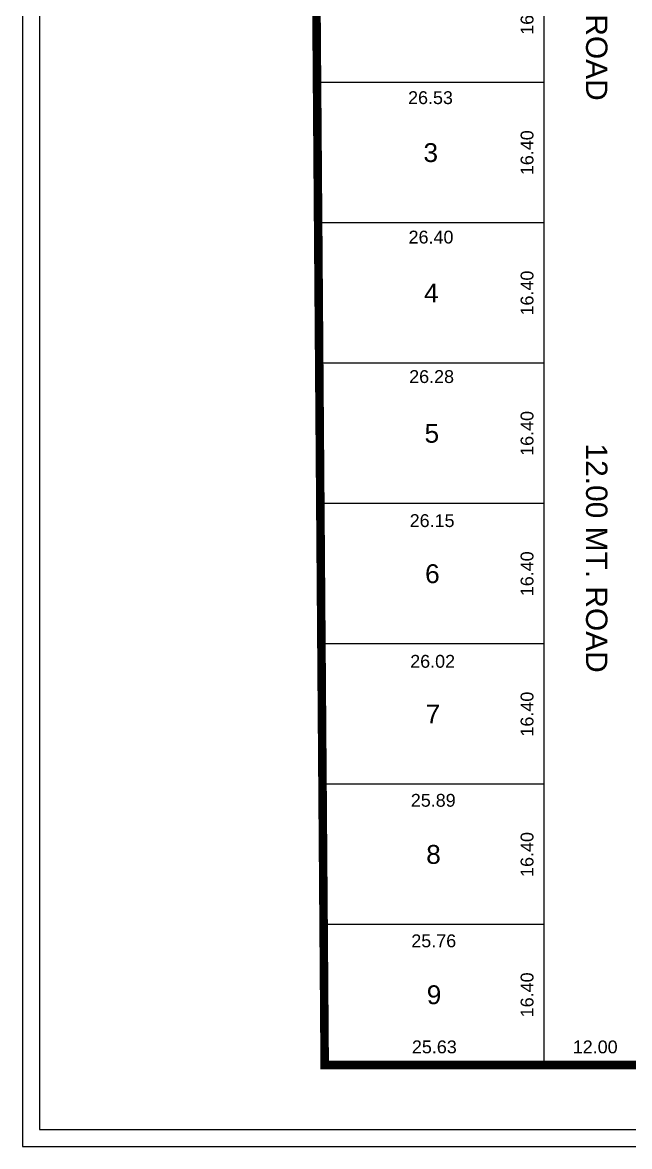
# Model space of a CAD drawing. Header units: metres. Extents: x -20425 to -20124, y -3531 to -2919.
# Drawn here: x -20424.8 to -20353.8, y -3531.3 to -3400 of the extents above; entities that cross this region are included whole.
import ezdxf
from ezdxf.enums import TextEntityAlignment as Align

# ---------------------------------------------------------------- set-up
doc = ezdxf.new("R2010")
doc.units = ezdxf.units.M
doc.header["$MEASUREMENT"] = 0
doc.header["$PDMODE"] = 32
doc.header["$PDSIZE"] = 1
doc.layers.add('DIMENTION', color=6, linetype='Continuous')
doc.layers.add('LAYER1', color=6, linetype='Continuous')
doc.styles.add('ARIAL', font='arial.ttf', dxfattribs={"height": 1.5})
doc.dimstyles.new('Copy of STANDARD', dxfattribs={"dimtxt": 1.5, "dimasz": 0.5, "dimexe": 0.2, "dimexo": 0.3, "dimgap": 0.09, "dimtad": 0, "dimzin": 0, "dimdsep": 46, "dimtxsty": 'ARIAL', "dimblk1": 'OPEN', "dimblk2": 'OPEN', "dimsah": 1, "dimcen": 0.09, "dimse1": 1, "dimse2": 1, "dimsd1": 1, "dimsd2": 1, "dimadec": 0, "dimazin": 0, "dimtfac": 1, "dimtofl": 0, "dimtmove": 2, "dimatfit": 3, "dimldrblk": 'OPEN', "dimfxl": 0.2, "dimtolj": 1, "dimtzin": 0, "dimarcsym": 0})

# ---------------------------------------------------------------- blocks, each defined once
blk = doc.blocks.new('*D576')
at = {"layer": 'Defpoints', "color": 0, "linetype": 'Continuous', "transparency": 16777216}
for p in [(-20363.84, -3390.62), (-20365.8, -3407.02), (-20363.84, -3407.02)]:
    blk.add_point(p, dxfattribs=at)
at = {"layer": 'DIMENTION', "color": 0, "linetype": 'Continuous', "transparency": 16777216, "insert": (-20365.8, -3398.82), "char_height": 1.5, "attachment_point": 5, "rotation": 90, "style": 'ARIAL'}
blk.add_mtext('\\A1;16.40', dxfattribs=at)
blk = doc.blocks.new('_OPEN')
at = {"color": 0, "linetype": 'ByBlock'}
for p, q in [((-1, 0.17), (0, 0)), ((0, 0), (-1, -0.17)), ((0, 0), (-1, 0))]:
    blk.add_line(p, q, dxfattribs=at)
blk = doc.blocks.new('*D577')
at = {"layer": 'Defpoints', "color": 0, "linetype": 'Continuous', "transparency": 16777216}
for p in [(-20363.84, -3407.02), (-20365.8, -3423.42), (-20363.84, -3423.42)]:
    blk.add_point(p, dxfattribs=at)
at = {"layer": 'DIMENTION', "color": 0, "linetype": 'Continuous', "transparency": 16777216, "insert": (-20365.8, -3415.22), "char_height": 1.5, "attachment_point": 5, "rotation": 90, "style": 'ARIAL'}
blk.add_mtext('\\A1;16.40', dxfattribs=at)
blk = doc.blocks.new('*D578')
at = {"layer": 'Defpoints', "color": 0, "linetype": 'Continuous', "transparency": 16777216}
for p in [(-20363.84, -3423.42), (-20365.8, -3439.82), (-20363.84, -3439.82)]:
    blk.add_point(p, dxfattribs=at)
at = {"layer": 'DIMENTION', "color": 0, "linetype": 'Continuous', "transparency": 16777216, "insert": (-20365.8, -3431.62), "char_height": 1.5, "attachment_point": 5, "rotation": 90, "style": 'ARIAL'}
blk.add_mtext('\\A1;16.40', dxfattribs=at)
blk = doc.blocks.new('*D579')
at = {"layer": 'Defpoints', "color": 0, "linetype": 'Continuous', "transparency": 16777216}
for p in [(-20363.84, -3439.82), (-20365.8, -3456.22), (-20363.84, -3456.22)]:
    blk.add_point(p, dxfattribs=at)
at = {"layer": 'DIMENTION', "color": 0, "linetype": 'Continuous', "transparency": 16777216, "insert": (-20365.8, -3448.02), "char_height": 1.5, "attachment_point": 5, "rotation": 90, "style": 'ARIAL'}
blk.add_mtext('\\A1;16.40', dxfattribs=at)
blk = doc.blocks.new('*D580')
at = {"layer": 'Defpoints', "color": 0, "linetype": 'Continuous', "transparency": 16777216}
for p in [(-20363.84, -3456.22), (-20365.8, -3472.62), (-20363.84, -3472.62)]:
    blk.add_point(p, dxfattribs=at)
at = {"layer": 'DIMENTION', "color": 0, "linetype": 'Continuous', "transparency": 16777216, "insert": (-20365.8, -3464.42), "char_height": 1.5, "attachment_point": 5, "rotation": 90, "style": 'ARIAL'}
blk.add_mtext('\\A1;16.40', dxfattribs=at)
blk = doc.blocks.new('*D581')
at = {"layer": 'Defpoints', "color": 0, "linetype": 'Continuous', "transparency": 16777216}
for p in [(-20363.84, -3472.62), (-20365.8, -3489.02), (-20363.84, -3489.02)]:
    blk.add_point(p, dxfattribs=at)
at = {"layer": 'DIMENTION', "color": 0, "linetype": 'Continuous', "transparency": 16777216, "insert": (-20365.8, -3480.82), "char_height": 1.5, "attachment_point": 5, "rotation": 90, "style": 'ARIAL'}
blk.add_mtext('\\A1;16.40', dxfattribs=at)
blk = doc.blocks.new('*D582')
at = {"layer": 'Defpoints', "color": 0, "linetype": 'Continuous', "transparency": 16777216}
for p in [(-20363.84, -3489.02), (-20365.8, -3505.42), (-20363.84, -3505.42)]:
    blk.add_point(p, dxfattribs=at)
at = {"layer": 'DIMENTION', "color": 0, "linetype": 'Continuous', "transparency": 16777216, "insert": (-20365.8, -3497.22), "char_height": 1.5, "attachment_point": 5, "rotation": 90, "style": 'ARIAL'}
blk.add_mtext('\\A1;16.40', dxfattribs=at)
blk = doc.blocks.new('*D583')
at = {"layer": 'Defpoints', "color": 0, "linetype": 'Continuous', "transparency": 16777216}
for p in [(-20363.84, -3505.42), (-20365.8, -3521.82), (-20363.84, -3521.82)]:
    blk.add_point(p, dxfattribs=at)
at = {"layer": 'DIMENTION', "color": 0, "linetype": 'Continuous', "transparency": 16777216, "insert": (-20365.8, -3513.62), "char_height": 1.5, "attachment_point": 5, "rotation": 90, "style": 'ARIAL'}
blk.add_mtext('\\A1;16.40', dxfattribs=at)
blk = doc.blocks.new('*D584')
at = {"layer": 'Defpoints', "color": 0, "linetype": 'Continuous', "transparency": 16777216}
for p in [(-20389.6, -3505.42), (-20363.84, -3505.42), (-20363.84, -3507.32)]:
    blk.add_point(p, dxfattribs=at)
at = {"layer": 'DIMENTION', "color": 0, "linetype": 'Continuous', "transparency": 16777216, "insert": (-20376.72, -3507.32), "char_height": 1.5, "attachment_point": 5, "style": 'ARIAL'}
blk.add_mtext('\\A1;25.76', dxfattribs=at)
blk = doc.blocks.new('*D585')
at = {"layer": 'Defpoints', "color": 0, "linetype": 'Continuous', "transparency": 16777216}
for p in [(-20389.73, -3489.02), (-20363.84, -3489.02), (-20389.73, -3490.9)]:
    blk.add_point(p, dxfattribs=at)
at = {"layer": 'DIMENTION', "color": 0, "linetype": 'Continuous', "transparency": 16777216, "insert": (-20376.78, -3490.9), "char_height": 1.5, "attachment_point": 5, "style": 'ARIAL'}
blk.add_mtext('\\A1;25.89', dxfattribs=at)
blk = doc.blocks.new('*D586')
at = {"layer": 'Defpoints', "color": 0, "linetype": 'Continuous', "transparency": 16777216}
for p in [(-20389.86, -3472.62), (-20363.84, -3472.62), (-20389.86, -3474.66)]:
    blk.add_point(p, dxfattribs=at)
at = {"layer": 'DIMENTION', "color": 0, "linetype": 'Continuous', "transparency": 16777216, "insert": (-20376.85, -3474.66), "char_height": 1.5, "attachment_point": 5, "style": 'ARIAL'}
blk.add_mtext('\\A1;26.02', dxfattribs=at)
blk = doc.blocks.new('*D587')
at = {"layer": 'Defpoints', "color": 0, "linetype": 'Continuous', "transparency": 16777216}
for p in [(-20389.98, -3456.22), (-20363.84, -3456.22), (-20389.98, -3458.22)]:
    blk.add_point(p, dxfattribs=at)
at = {"layer": 'DIMENTION', "color": 0, "linetype": 'Continuous', "transparency": 16777216, "insert": (-20376.91, -3458.22), "char_height": 1.5, "attachment_point": 5, "style": 'ARIAL'}
blk.add_mtext('\\A1;26.15', dxfattribs=at)
blk = doc.blocks.new('*D588')
at = {"layer": 'Defpoints', "color": 0, "linetype": 'Continuous', "transparency": 16777216}
for p in [(-20390.11, -3439.82), (-20363.84, -3439.82), (-20390.11, -3441.39)]:
    blk.add_point(p, dxfattribs=at)
at = {"layer": 'DIMENTION', "color": 0, "linetype": 'Continuous', "transparency": 16777216, "insert": (-20376.97, -3441.39), "char_height": 1.5, "attachment_point": 5, "style": 'ARIAL'}
blk.add_mtext('\\A1;26.28', dxfattribs=at)
blk = doc.blocks.new('*D589')
at = {"layer": 'Defpoints', "color": 0, "linetype": 'Continuous', "transparency": 16777216}
for p in [(-20390.24, -3423.42), (-20363.84, -3423.42), (-20390.24, -3425.09)]:
    blk.add_point(p, dxfattribs=at)
at = {"layer": 'DIMENTION', "color": 0, "linetype": 'Continuous', "transparency": 16777216, "insert": (-20377.04, -3425.09), "char_height": 1.5, "attachment_point": 5, "style": 'ARIAL'}
blk.add_mtext('\\A1;26.40', dxfattribs=at)
blk = doc.blocks.new('*D590')
at = {"layer": 'Defpoints', "color": 0, "linetype": 'Continuous', "transparency": 16777216}
for p in [(-20390.37, -3407.02), (-20363.84, -3407.02), (-20390.37, -3408.8)]:
    blk.add_point(p, dxfattribs=at)
at = {"layer": 'DIMENTION', "color": 0, "linetype": 'Continuous', "transparency": 16777216, "insert": (-20377.1, -3408.8), "char_height": 1.5, "attachment_point": 5, "style": 'ARIAL'}
blk.add_mtext('\\A1;26.53', dxfattribs=at)
blk = doc.blocks.new('*D595')
at = {"layer": 'Defpoints', "color": 0, "linetype": 'Continuous', "transparency": 16777216}
for p in [(-20363.84, -3519.71), (-20389.47, -3521.82), (-20363.84, -3521.82)]:
    blk.add_point(p, dxfattribs=at)
at = {"layer": 'DIMENTION', "color": 0, "linetype": 'Continuous', "transparency": 16777216, "insert": (-20376.65, -3519.71), "char_height": 1.5, "attachment_point": 5, "style": 'ARIAL'}
blk.add_mtext('\\A1;25.63', dxfattribs=at)
blk = doc.blocks.new('*D596')
at = {"layer": 'Defpoints', "color": 0, "linetype": 'Continuous', "transparency": 16777216}
for p in [(-20351.84, -3519.71), (-20363.84, -3521.82), (-20351.84, -3521.82)]:
    blk.add_point(p, dxfattribs=at)
at = {"layer": 'DIMENTION', "color": 0, "linetype": 'Continuous', "transparency": 16777216, "insert": (-20357.84, -3519.71), "char_height": 1.5, "attachment_point": 5, "rotation": 360, "style": 'ARIAL'}
blk.add_mtext('\\A1;12.00', dxfattribs=at)

msp = doc.modelspace()

# ---------------------------------------------------------------- linework, layer by layer
at = {"layer": 'DIMENTION', "color": 0, "linetype": 'Continuous'}
for points in [[(-20424.811, -3531.341), (-20124.449, -3531.341), (-20124.449, -2918.531), (-20424.811, -2918.531)], [(-20422.811, -3529.341), (-20126.449, -3529.341), (-20126.449, -2920.531), (-20422.811, -2920.531)]]:
    msp.add_lwpolyline(points, close=True, dxfattribs=at)
at = {"layer": 'DIMENTION', "color": 1, "linetype": 'Continuous', "const_width": 1}
msp.add_lwpolyline([(-20200.336, -3114.401), (-20198.383, -3103.183), (-20188.602, -3067.25), (-20186.137, -3062.401), (-20186.137, -3062.401), (-20181.429, -3053.138), (-20215.373, -2928.562), (-20215.373, -2928.562), (-20280.161, -2939.474), (-20308.053, -2954.902), (-20337.174, -2960.266), (-20370.873, -2962.89), (-20388.704, -2974.496), (-20392.97, -2978.16), (-20408.868, -2987.995), (-20400.042, -3118.314), (-20387.876, -3246.877), (-20389.246, -3311.003), (-20390.617, -3375.129), (-20389.471, -3521.815), (-20202.637, -3521.815), (-20200.336, -3475.953), (-20200.336, -3383.109), (-20200.336, -3335.901)], close=True, dxfattribs=at)
at = {"layer": 'DIMENTION', "color": 0, "linetype": 'Continuous', "elevation": 0.05}
msp.add_lwpolyline([(-20363.836, -3376.354), (-20363.836, -3521.815)], dxfattribs=at)
at = {"layer": 'DIMENTION', "color": 0, "linetype": 'Continuous'}
for points in [[(-20363.836, -3407.015), (-20390.368, -3407.015)], [(-20363.836, -3423.415), (-20390.24, -3423.415)], [(-20363.836, -3439.815), (-20390.112, -3439.815)], [(-20363.836, -3456.215), (-20389.984, -3456.215)], [(-20363.836, -3472.615), (-20389.855, -3472.615)], [(-20363.836, -3489.015), (-20389.727, -3489.015)], [(-20363.836, -3505.415), (-20389.599, -3505.415)]]:
    msp.add_lwpolyline(points, dxfattribs=at)

# ---------------------------------------------------------------- texts
at = {"layer": 'DIMENTION', "color": 5, "linetype": 'Continuous', "style": 'ARIAL'}
for s, p in [('3', (-20377.07, -3415.209)), ('4', (-20377.006, -3431.609)), ('5', (-20376.942, -3448.009)), ('6', (-20376.878, -3464.409)), ('7', (-20376.814, -3480.808)), ('8', (-20376.75, -3497.208)), ('9', (-20376.686, -3513.608))]:
    msp.add_text(s, height=2.2, dxfattribs=at).set_placement(p, align=Align.MIDDLE_CENTER)
at = {"layer": 'LAYER1', "color": 0, "linetype": 'Continuous', "style": 'ARIAL'}
for p in [(-20358.913, -3382.363), (-20358.913, -3449.201)]:
    msp.add_text('12.00 MT. ROAD', height=2.5, rotation=270, dxfattribs=at).set_placement(p)

# ---------------------------------------------------------------- dimensions: what is measured, and where the dimension line sits
at = {"layer": 'DIMENTION', "linetype": 'Continuous'}
for base, p1, p2, angle, picture, middle in [((-20365.799, -3407.015), (-20363.836, -3390.615), (-20363.836, -3407.015), 90, '*D576', (-20365.799, -3398.815)), ((-20365.799, -3423.415), (-20363.836, -3407.015), (-20363.836, -3423.415), 90, '*D577', (-20365.799, -3415.215)), ((-20365.799, -3439.815), (-20363.836, -3423.415), (-20363.836, -3439.815), 90, '*D578', (-20365.799, -3431.615)), ((-20365.799, -3456.215), (-20363.836, -3439.815), (-20363.836, -3456.215), 90, '*D579', (-20365.799, -3448.015)), ((-20365.799, -3472.615), (-20363.836, -3456.215), (-20363.836, -3472.615), 90, '*D580', (-20365.799, -3464.415)), ((-20365.799, -3489.015), (-20363.836, -3472.615), (-20363.836, -3489.015), 90, '*D581', (-20365.799, -3480.815)), ((-20365.799, -3505.415), (-20363.836, -3489.015), (-20363.836, -3505.415), 90, '*D582', (-20365.799, -3497.215)), ((-20365.799, -3521.815), (-20363.836, -3505.415), (-20363.836, -3521.815), 90, '*D583', (-20365.799, -3513.615)), ((-20351.836, -3519.706), (-20363.836, -3521.815), (-20351.836, -3521.815), 179.99995, '*D596', (-20357.836, -3519.706))]:
    dim = msp.add_linear_dim(base=base, p1=p1, p2=p2, angle=angle, dimstyle='Copy of STANDARD', override={"dimscale": 1, "dimtmove": 1, "dimfxl": 0.18}, dxfattribs=at)
    dim.commit()
    dim.dimension.update_dxf_attribs({"geometry": picture, "text_midpoint": middle})
for p1, p2, distance, picture, middle in [((-20363.836, -3407.015), (-20390.368, -3407.015), 1.78, '*D590', (-20377.102, -3408.796)), ((-20363.836, -3423.415), (-20390.24, -3423.415), 1.68, '*D589', (-20377.038, -3425.095)), ((-20363.836, -3439.815), (-20390.112, -3439.815), 1.577, '*D588', (-20376.974, -3441.392)), ((-20363.836, -3456.215), (-20389.984, -3456.215), 2.001, '*D587', (-20376.91, -3458.216)), ((-20363.836, -3472.615), (-20389.855, -3472.615), 2.044, '*D586', (-20376.846, -3474.66)), ((-20363.836, -3489.015), (-20389.727, -3489.015), 1.888, '*D585', (-20376.782, -3490.903)), ((-20389.599, -3505.415), (-20363.836, -3505.415), -1.907, '*D584', (-20376.718, -3507.322)), ((-20389.471, -3521.8152), (-20363.8365, -3521.8152), 2.1093, '*D595', (-20376.6537, -3519.7059))]:
    dim = msp.add_aligned_dim(p1=p1, p2=p2, distance=distance, dimstyle='Copy of STANDARD', override={"dimscale": 1, "dimfxl": 0.18}, dxfattribs=at)
    dim.commit()
    dim.dimension.update_dxf_attribs({"geometry": picture, "text_midpoint": middle})

doc.saveas('drawing.dxf')
